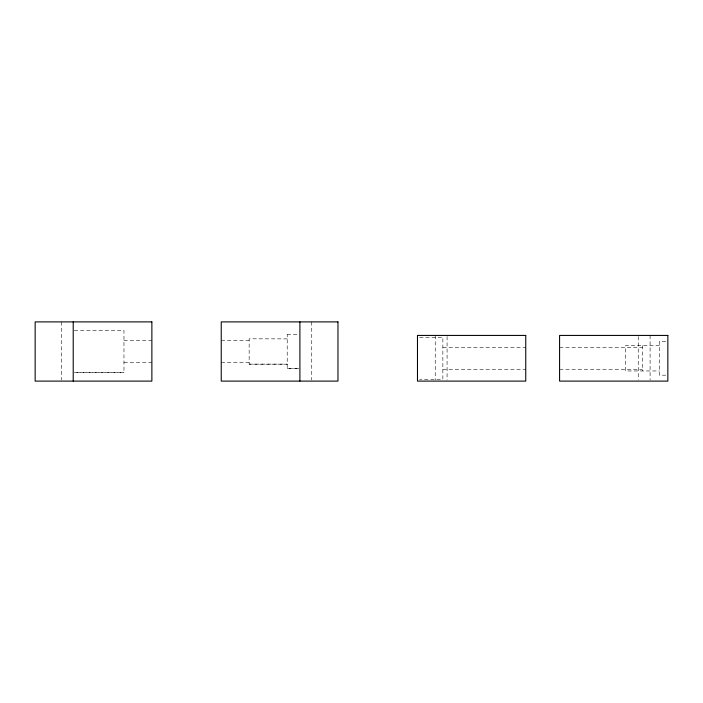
<?xml version="1.0" encoding="UTF-8"?>
<svg xmlns="http://www.w3.org/2000/svg" width="703" height="703" viewBox="0 0 703 703"><rect width="100%" height="100%" fill="white"/><g stroke="black" fill="none" stroke-linecap="round" stroke-linejoin="round"><path stroke-width="0.53" stroke-dasharray="3.52 2.64" d="M74.29 330.392L123.965 330.357L123.965 372.643L74.29 372.643M287.211 334.646L298.845 334.584M419.594 337.282L442.855 337.273L442.855 379.26L419.594 379.251M287.211 338.881L249.152 338.811L249.152 364.189L287.211 364.189M123.965 340.507L151.874 340.507M221.234 340.524L249.152 340.507M665.732 341.35L659.388 341.35L659.388 375.182L665.732 375.182M659.388 345.577L625.556 345.577L625.556 370.956L659.388 370.956M442.855 347.273L525.747 347.273M559.579 347.273L642.472 347.273M123.965 362.493L151.874 362.493M221.234 362.476L249.152 362.493M249.152 364.119L287.211 364.119M287.211 368.354L298.845 368.354M298.845 368.416L287.211 368.416L287.211 334.584M442.855 369.26L525.747 369.26M559.579 369.26L642.472 369.26M74.29 372.608L123.965 372.608M650.09 335.428L650.09 380.015M642.472 345.577L642.472 370.956M638.245 336.517L638.245 380.015M447.082 336.517L447.082 380.015M435.236 335.428L435.236 380.015M311.745 321.895L311.745 380.007M61.372 321.895L61.372 380.007"/><path stroke-width="1.05" d="M299.9 321.895L299.9 381.105M73.217 321.895L73.217 381.105M151.874 321.895L35.15 321.895L35.15 381.105L151.874 381.105L151.874 321.895M337.967 321.895L221.234 321.895L221.234 381.105L337.967 381.105L337.967 321.895M525.747 335.428L417.477 335.428L417.477 381.105L525.747 381.105L525.747 335.428M667.85 335.428L559.579 335.428L559.579 381.105L667.85 381.105L667.85 335.428"/></g></svg>
